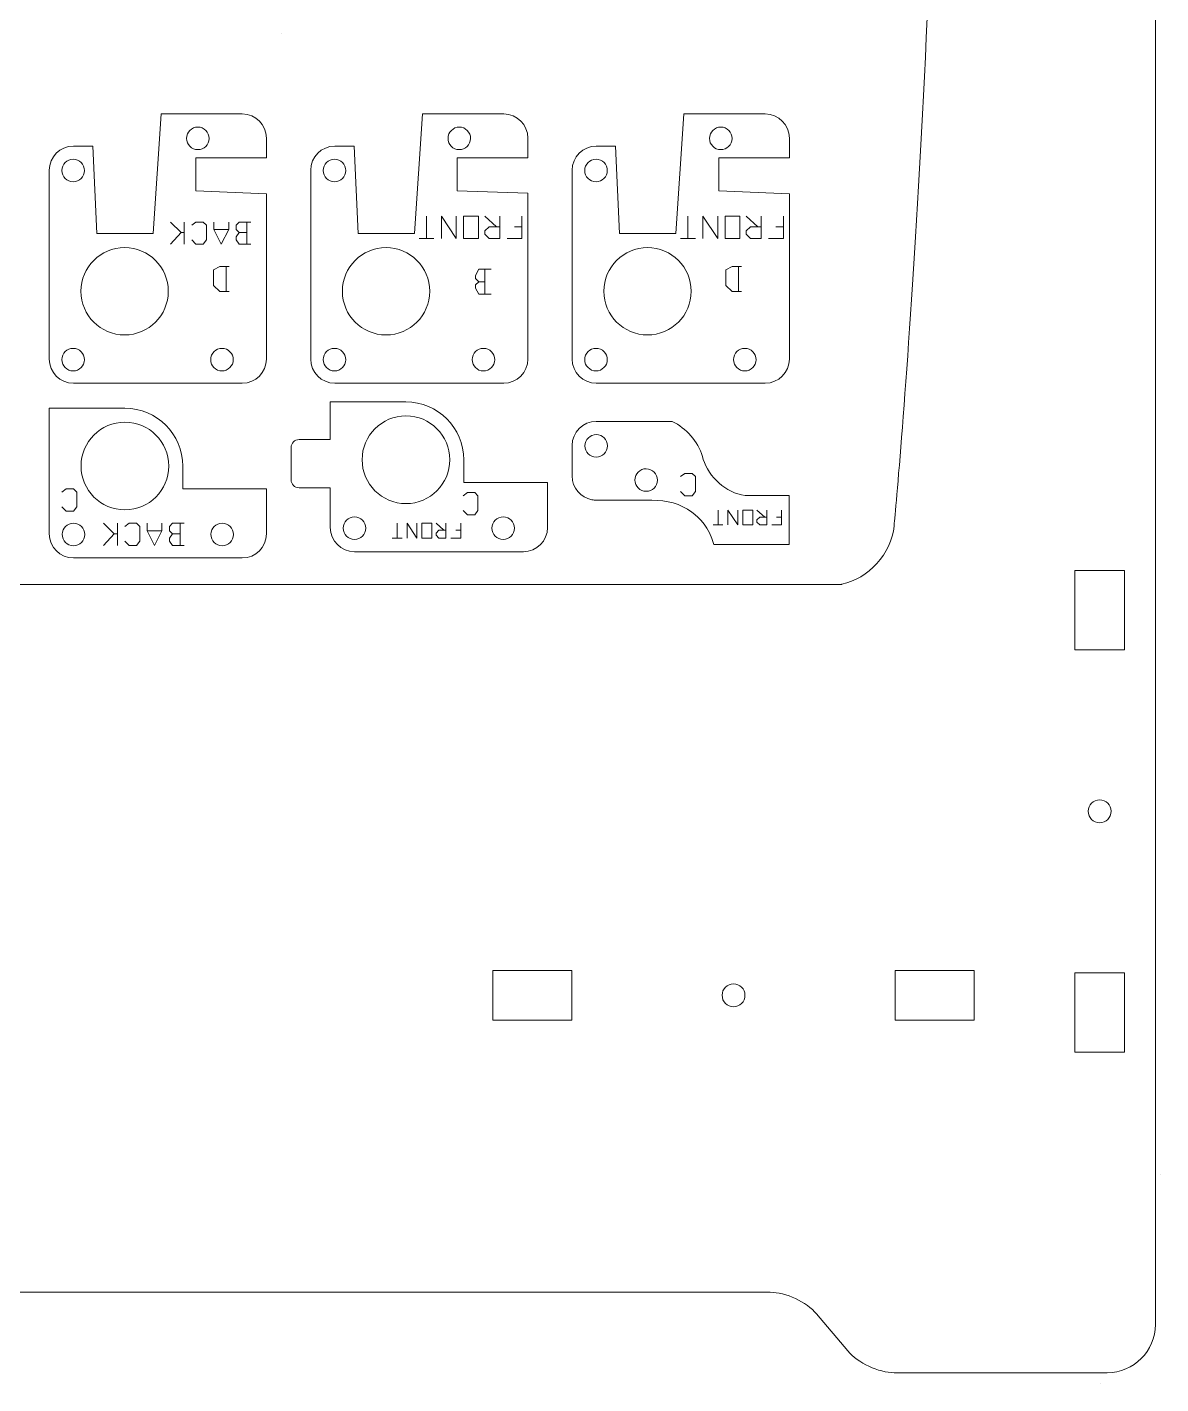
# Model space of a CAD drawing. Header units: inches. Extents: x 1 to 720, y -394 to -4.
# Drawn here: x 578.6 to 719.5, y -393.8 to -225.2 of the extents above; entities that cross this region are included whole.
import ezdxf

# ---------------------------------------------------------------- set-up
doc = ezdxf.new("R2010")
doc.units = ezdxf.units.IN
doc.header["$MEASUREMENT"] = 0
doc.layers.add('Layer 1', color=7, linetype='Continuous')

# ---------------------------------------------------------------- blocks, each defined once
blk = doc.blocks.new('block 14')
at = {"layer": 'Layer 1', "lineweight": 0}
for points in [[(636.33, -255.3), (634.77, -255.3), (634.39, -256.08), (634.39, -256.46), (634.77, -256.85), (635.55, -256.85)], [(635.55, -258.4), (635.55, -255.3)], [(634.77, -256.85), (634.39, -257.24), (634.39, -257.63), (634.77, -258.4), (636.33, -258.4)]]:
    blk.add_lwpolyline(points, dxfattribs=at)
blk = doc.blocks.new('block 22')
at = {"layer": 'Layer 1', "lineweight": 0}
for points in [[(603.75, -254.97), (602.59, -254.97), (601.81, -255.36), (601.81, -257.3), (602.59, -258.07), (603.75, -258.07)], [(603.37, -258.07), (603.37, -254.97)]]:
    blk.add_lwpolyline(points, dxfattribs=at)
blk = doc.blocks.new('block 23')
at = {"layer": 'Layer 1', "lineweight": 0}
for points in [[(667.42, -254.97), (666.26, -254.97), (665.48, -255.36), (665.48, -257.3), (666.26, -258.07), (667.42, -258.07)], [(667.04, -258.07), (667.04, -254.97)]]:
    blk.add_lwpolyline(points, dxfattribs=at)
blk = doc.blocks.new('block 24')
at = {"layer": 'Layer 1', "lineweight": 0}
for points in [[(597.78, -250.74), (596.46, -249.43)], [(598.17, -249.43), (598.17, -252.19)], [(599.1, -249.82), (599.62, -249.43), (600.54, -249.43), (600.94, -249.82), (600.94, -251.66), (600.54, -252.19), (599.62, -252.19), (599.1, -251.66)], [(603.71, -249.43), (603.71, -250.35), (602.78, -252.19), (601.86, -250.35), (601.86, -249.43)], [(606.47, -249.43), (605.02, -249.43), (604.63, -249.82), (604.63, -250.35), (605.02, -250.74), (605.95, -250.74)], [(605.95, -252.19), (605.95, -249.43)], [(596.46, -252.19), (597.78, -250.74), (598.17, -250.74)], [(603.71, -250.35), (601.86, -250.35)], [(605.02, -250.74), (604.63, -251.27), (604.63, -251.66), (605.02, -252.19), (606.47, -252.19)]]:
    blk.add_lwpolyline(points, dxfattribs=at)
blk = doc.blocks.new('block 27')
at = {"layer": 'Layer 1', "lineweight": 0}
for points in [[(589.48, -288.18), (588.16, -286.87)], [(588.16, -289.63), (589.48, -288.18), (589.87, -288.18)], [(589.87, -286.87), (589.87, -289.63)], [(590.8, -287.26), (591.32, -286.87), (592.24, -286.87), (592.64, -287.26), (592.64, -289.11), (592.24, -289.63), (591.32, -289.63), (590.8, -289.11)], [(595.41, -286.87), (595.41, -287.79), (594.48, -289.63), (593.56, -287.79), (593.56, -286.87)], [(595.41, -287.79), (593.56, -287.79)], [(598.17, -286.87), (596.72, -286.87), (596.33, -287.26), (596.33, -287.79), (596.72, -288.18), (597.65, -288.18)], [(596.72, -288.18), (596.33, -288.71), (596.33, -289.11), (596.72, -289.63), (598.17, -289.63)], [(597.65, -289.63), (597.65, -286.87)]]:
    blk.add_lwpolyline(points, dxfattribs=at)
blk = doc.blocks.new('block 36')
at = {"layer": 'Layer 1', "lineweight": 0}
for points in [[(628.29, -251.47), (628.29, -248.7)], [(631.98, -248.7), (631.98, -251.47), (630.13, -248.7), (630.13, -251.47)], [(634.74, -248.7), (634.74, -251.47), (632.9, -251.47), (632.9, -248.7), (634.74, -248.7)], [(637.38, -248.7), (637.38, -251.47), (636.06, -251.47), (635.53, -250.94), (635.53, -250.54), (636.06, -250.02), (637.38, -250.02)], [(636.98, -250.02), (635.53, -248.7)], [(640.15, -248.7), (640.15, -251.47), (638.3, -251.47)], [(640.15, -250.02), (639.22, -250.02)], [(629.21, -251.47), (627.37, -251.47)]]:
    blk.add_lwpolyline(points, dxfattribs=at)
blk = doc.blocks.new('block 37')
at = {"layer": 'Layer 1', "lineweight": 0}
for points in [[(624.64, -288.71), (624.64, -286.87)], [(627.1, -286.87), (627.1, -288.71), (625.87, -286.87), (625.87, -288.71)], [(628.95, -286.87), (628.95, -288.71), (627.72, -288.71), (627.72, -286.87), (628.95, -286.87)], [(630.7, -286.87), (630.7, -288.71), (629.83, -288.71), (629.47, -288.36), (629.47, -288.1), (629.83, -287.74), (630.7, -287.74)], [(630.44, -287.74), (629.47, -286.87)], [(632.55, -286.87), (632.55, -288.71), (631.32, -288.71)], [(632.55, -287.74), (631.93, -287.74)], [(625.26, -288.71), (624.03, -288.71)]]:
    blk.add_lwpolyline(points, dxfattribs=at)
blk = doc.blocks.new('block 38')
at = {"layer": 'Layer 1', "lineweight": 0}
for points in [[(664.52, -287.06), (664.52, -285.22)], [(666.97, -285.22), (666.97, -287.06), (665.75, -285.22), (665.75, -287.06)], [(668.82, -285.22), (668.82, -287.06), (667.59, -287.06), (667.59, -285.22), (668.82, -285.22)], [(670.57, -285.22), (670.57, -287.06), (669.7, -287.06), (669.34, -286.71), (669.34, -286.45), (669.7, -286.09), (670.57, -286.09)], [(670.31, -286.09), (669.34, -285.22)], [(672.42, -285.22), (672.42, -287.06), (671.19, -287.06)], [(672.42, -286.09), (671.8, -286.09)], [(665.13, -287.06), (663.9, -287.06)]]:
    blk.add_lwpolyline(points, dxfattribs=at)
blk = doc.blocks.new('block 39')
at = {"layer": 'Layer 1', "lineweight": 0}
for points in [[(660.78, -251.47), (660.78, -248.7)], [(664.47, -248.7), (664.47, -251.47), (662.62, -248.7), (662.62, -251.47)], [(667.24, -248.7), (667.24, -251.47), (665.39, -251.47), (665.39, -248.7), (667.24, -248.7)], [(669.87, -248.7), (669.87, -251.47), (668.55, -251.47), (668.03, -250.94), (668.03, -250.54), (668.55, -250.02), (669.87, -250.02)], [(669.48, -250.02), (668.03, -248.7)], [(672.64, -248.7), (672.64, -251.47), (670.79, -251.47)], [(672.64, -250.02), (671.71, -250.02)], [(661.7, -251.47), (659.86, -251.47)]]:
    blk.add_lwpolyline(points, dxfattribs=at)
blk = doc.blocks.new('block 78')
at = {"layer": 'Layer 1', "lineweight": 0}
blk.add_lwpolyline([(686.52, -348.63), (696.36, -348.63), (696.36, -342.43), (686.52, -342.43), (686.52, -348.63)], dxfattribs=at)
blk = doc.blocks.new('block 77')
at = {"layer": 'Layer 1'}
blk.add_blockref('block 78', (0, 0), dxfattribs=at)
blk = doc.blocks.new('block 80')
at = {"layer": 'Layer 1', "lineweight": 0}
blk.add_lwpolyline([(636.52, -348.63), (646.36, -348.63), (646.36, -342.43), (636.52, -342.43), (636.52, -348.63)], dxfattribs=at)
blk = doc.blocks.new('block 79')
at = {"layer": 'Layer 1'}
blk.add_blockref('block 80', (0, 0), dxfattribs=at)
blk = doc.blocks.new('block 76')
at = {"layer": 'Layer 1'}
for name in ['block 79', 'block 77']:
    blk.add_blockref(name, (0, 0), dxfattribs=at)
blk = doc.blocks.new('block 82')
at = {"layer": 'Layer 1', "lineweight": 0}
blk.add_open_spline([(666.44, -346.95), (667.23, -346.95), (667.86, -346.32), (667.86, -345.53), (667.86, -344.74), (667.23, -344.1), (666.44, -344.1), (665.65, -344.1), (665.02, -344.74), (665.02, -345.53), (665.02, -346.32), (665.65, -346.95), (666.44, -346.95)], degree=3, knots=[0, 0, 0, 0, 1, 1, 1, 2, 2, 2, 3, 3, 3, 4, 4, 4, 4], dxfattribs=at)
blk = doc.blocks.new('block 81')
at = {"layer": 'Layer 1'}
blk.add_blockref('block 82', (0, 0), dxfattribs=at)
blk = doc.blocks.new('block 75')
at = {"layer": 'Layer 1'}
for name in ['block 76', 'block 81']:
    blk.add_blockref(name, (0, 0), dxfattribs=at)
blk = doc.blocks.new('block 110')
at = {"layer": 'Layer 1', "lineweight": 0}
blk.add_lwpolyline([(715.04, -302.58), (715.04, -292.73), (708.84, -292.73), (708.84, -302.58), (715.04, -302.58)], dxfattribs=at)
blk = doc.blocks.new('block 109')
at = {"layer": 'Layer 1'}
blk.add_blockref('block 110', (0, 0), dxfattribs=at)
blk = doc.blocks.new('block 112')
at = {"layer": 'Layer 1', "lineweight": 0}
blk.add_lwpolyline([(715.04, -352.58), (715.04, -342.73), (708.84, -342.73), (708.84, -352.58), (715.04, -352.58)], dxfattribs=at)
blk = doc.blocks.new('block 111')
at = {"layer": 'Layer 1'}
blk.add_blockref('block 112', (0, 0), dxfattribs=at)
blk = doc.blocks.new('block 108')
at = {"layer": 'Layer 1'}
for name in ['block 109', 'block 111']:
    blk.add_blockref(name, (0, 0), dxfattribs=at)
blk = doc.blocks.new('block 114')
at = {"layer": 'Layer 1', "lineweight": 0}
blk.add_open_spline([(713.37, -322.65), (713.37, -321.87), (712.73, -321.23), (711.94, -321.23), (711.16, -321.23), (710.52, -321.87), (710.52, -322.65), (710.52, -323.44), (711.16, -324.08), (711.94, -324.08), (712.73, -324.08), (713.37, -323.44), (713.37, -322.65)], degree=3, knots=[0, 0, 0, 0, 1, 1, 1, 2, 2, 2, 3, 3, 3, 4, 4, 4, 4], dxfattribs=at)
blk = doc.blocks.new('block 113')
at = {"layer": 'Layer 1'}
blk.add_blockref('block 114', (0, 0), dxfattribs=at)
blk = doc.blocks.new('block 107')
at = {"layer": 'Layer 1'}
for name in ['block 108', 'block 113']:
    blk.add_blockref(name, (0, 0), dxfattribs=at)
blk = doc.blocks.new('block 164')
at = {"layer": 'Layer 1', "lineweight": 0}
blk.add_open_spline([(361.78, -386.03), (361.78, -389.73), (364.48, -392.43), (367.78, -392.43), (367.78, -392.43), (394.24, -392.43), (394.24, -392.43), (396.18, -392.43), (398.78, -391.21), (400.03, -389.73), (400.03, -389.73), (403.88, -385.13), (403.88, -385.13), (405.13, -383.65), (407.74, -382.43), (409.68, -382.43), (409.68, -382.43), (670.98, -382.43), (670.98, -382.43), (672.92, -382.43), (675.53, -383.65), (676.77, -385.13), (676.77, -385.13), (680.63, -389.73), (680.63, -389.73), (681.87, -391.21), (684.48, -392.43), (686.42, -392.43), (686.42, -392.43), (712.87, -392.43), (712.87, -392.43), (716.17, -392.43), (718.87, -389.73), (718.87, -386.43), (718.87, -386.43), (718.87, -20.41), (718.87, -20.41), (718.87, -17.11), (716.17, -14.41), (712.87, -14.41), (712.87, -14.41), (686.42, -14.41), (686.42, -14.41), (684.48, -14.41), (681.87, -13.19), (680.62, -11.71), (680.62, -11.71), (676.77, -7.11), (676.77, -7.11), (675.53, -5.63), (672.92, -4.41), (670.98, -4.41), (670.98, -4.41), (409.68, -4.41), (409.68, -4.41), (407.74, -4.41), (405.13, -5.63), (403.88, -7.11), (403.88, -7.11), (400.03, -11.71), (400.03, -11.71), (398.78, -13.19), (396.18, -14.41), (394.24, -14.41), (394.24, -14.41), (367.78, -14.41), (367.78, -14.41), (364.48, -14.41), (361.78, -17.11), (361.78, -20.01), (361.78, -20.01), (361.78, -386.03), (361.78, -386.03)], degree=3, knots=[0, 0, 0, 0, 1, 1, 1, 2, 2, 2, 3, 3, 3, 4, 4, 4, 5, 5, 5, 6, 6, 6, 7, 7, 7, 8, 8, 8, 9, 9, 9, 10, 10, 10, 11, 11, 11, 12, 12, 12, 13, 13, 13, 14, 14, 14, 15, 15, 15, 16, 16, 16, 17, 17, 17, 18, 18, 18, 19, 19, 19, 20, 20, 20, 21, 21, 21, 22, 22, 22, 23, 23, 23, 24, 24, 24, 24], dxfattribs=at)
blk = doc.blocks.new('block 2')
at = {"layer": 'Layer 1', "lineweight": 0}
for points in [[(610.32, -226.01), (610.32, -226.01)], [(659.86, -281.07), (660.38, -280.67), (661.31, -280.67), (661.7, -281.07), (661.7, -282.91), (661.31, -283.44), (660.38, -283.44), (659.86, -282.91)], [(582.97, -282.99), (583.5, -282.6), (584.42, -282.6), (584.81, -282.99), (584.81, -284.84), (584.42, -285.36), (583.5, -285.36), (582.97, -284.84)], [(632.83, -283.44), (633.36, -283.04), (634.28, -283.04), (634.68, -283.44), (634.68, -285.28), (634.28, -285.81), (633.36, -285.81), (632.83, -285.28)]]:
    blk.add_lwpolyline(points, dxfattribs=at)
for points, knots in [([(415.04, -45.48), (415.04, -45.48), (415.04, -288.48), (415.04, -288.48), (415.04, -291.8), (417.73, -294.48), (421.04, -294.48), (421.04, -294.48), (679.84, -294.48), (679.84, -294.48), (679.84, -294.48), (679.92, -294.42), (679.92, -294.42), (683.16, -293.82), (686.08, -290.59), (686.39, -287.24), (686.39, -287.24), (691.74, -230.25), (691.74, -170.49), (691.74, -145.44), (690.01, -99.34), (690.01, -99.34), (689.88, -95.98), (689.69, -91.64), (689.59, -89.7), (689.49, -87.76), (689.2, -83.43), (688.95, -80.08), (688.95, -80.08), (686.38, -45.58), (686.38, -45.58), (686.08, -42.23), (683.14, -39.48), (679.84, -39.48)], [0, 0, 0, 0, 1, 1, 1, 2, 2, 2, 3, 3, 3, 4, 4, 4, 5, 5, 5, 6, 6, 6, 7, 7, 7, 8, 8, 8, 9, 9, 9, 10, 10, 10, 11, 11, 11, 11]), ([(599.62, -245.54), (599.62, -245.54), (599.62, -241.44), (599.62, -241.44), (599.62, -241.44), (608.39, -241.44), (608.39, -241.44), (608.39, -241.44), (608.39, -239), (608.39, -239), (608.39, -237.34), (607.05, -236), (605.39, -236), (605.39, -236), (595.3, -236), (595.3, -236), (595.3, -236), (594.3, -250.84), (594.3, -250.84), (594.3, -250.84), (594.3, -250.84), (594.3, -250.84), (594.3, -250.84), (587.3, -250.84), (587.3, -250.84), (587.3, -250.84), (586.8, -240), (586.8, -240), (586.8, -240), (584.4, -240), (584.4, -240), (582.74, -240), (581.4, -241.34), (581.4, -243), (581.4, -243), (581.4, -266.46), (581.4, -266.46), (581.4, -268.12), (582.74, -269.46), (584.4, -269.46), (584.4, -269.46), (605.39, -269.46), (605.39, -269.46), (607.05, -269.46), (608.39, -268.12), (608.39, -266.46), (608.39, -266.46), (608.39, -245.94), (608.39, -245.94), (608.39, -245.94), (599.62, -245.54), (599.62, -245.54)], [0, 0, 0, 0, 1, 1, 1, 2, 2, 2, 3, 3, 3, 4, 4, 4, 5, 5, 5, 6, 6, 6, 7, 7, 7, 8, 8, 8, 9, 9, 9, 10, 10, 10, 11, 11, 11, 12, 12, 12, 13, 13, 13, 14, 14, 14, 15, 15, 15, 16, 16, 16, 17, 17, 17, 17]), ([(632.11, -245.54), (632.11, -245.54), (632.11, -241.44), (632.11, -241.44), (632.11, -241.44), (640.88, -241.44), (640.88, -241.44), (640.88, -241.44), (640.88, -239), (640.88, -239), (640.88, -237.34), (639.54, -236), (637.88, -236), (637.88, -236), (627.79, -236), (627.79, -236), (627.79, -236), (626.79, -250.84), (626.79, -250.84), (626.79, -250.84), (626.79, -250.84), (626.79, -250.84), (626.79, -250.84), (619.79, -250.84), (619.79, -250.84), (619.79, -250.84), (619.29, -240), (619.29, -240), (619.29, -240), (616.89, -240), (616.89, -240), (615.23, -240), (613.89, -241.34), (613.89, -243), (613.89, -243), (613.89, -266.46), (613.89, -266.46), (613.89, -268.12), (615.23, -269.46), (616.89, -269.46), (616.89, -269.46), (637.88, -269.46), (637.88, -269.46), (639.54, -269.46), (640.88, -268.12), (640.88, -266.46), (640.88, -266.46), (640.88, -245.84), (640.88, -245.84), (640.88, -245.84), (632.11, -245.54), (632.11, -245.54)], [0, 0, 0, 0, 1, 1, 1, 2, 2, 2, 3, 3, 3, 4, 4, 4, 5, 5, 5, 6, 6, 6, 7, 7, 7, 8, 8, 8, 9, 9, 9, 10, 10, 10, 11, 11, 11, 12, 12, 12, 13, 13, 13, 14, 14, 14, 15, 15, 15, 16, 16, 16, 17, 17, 17, 17]), ([(664.6, -245.54), (664.6, -245.54), (664.6, -241.44), (664.6, -241.44), (664.6, -241.44), (673.38, -241.44), (673.38, -241.44), (673.38, -241.44), (673.38, -239), (673.38, -239), (673.38, -237.34), (672.03, -236), (670.38, -236), (670.38, -236), (660.28, -236), (660.28, -236), (660.28, -236), (659.28, -250.84), (659.28, -250.84), (659.28, -250.84), (659.28, -250.84), (659.28, -250.84), (659.28, -250.84), (652.28, -250.84), (652.28, -250.84), (652.28, -250.84), (651.78, -240), (651.78, -240), (651.78, -240), (649.38, -240), (649.38, -240), (647.72, -240), (646.38, -241.34), (646.38, -243), (646.38, -243), (646.38, -266.46), (646.38, -266.46), (646.38, -268.12), (647.72, -269.46), (649.38, -269.46), (649.38, -269.46), (670.38, -269.46), (670.38, -269.46), (672.03, -269.46), (673.38, -268.12), (673.38, -266.46), (673.38, -266.46), (673.38, -245.94), (673.38, -245.94), (673.38, -245.94), (664.6, -245.54), (664.6, -245.54)], [0, 0, 0, 0, 1, 1, 1, 2, 2, 2, 3, 3, 3, 4, 4, 4, 5, 5, 5, 6, 6, 6, 7, 7, 7, 8, 8, 8, 9, 9, 9, 10, 10, 10, 11, 11, 11, 12, 12, 12, 13, 13, 13, 14, 14, 14, 15, 15, 15, 16, 16, 16, 17, 17, 17, 17]), ([(601.27, -239.04), (601.27, -238.26), (600.64, -237.63), (599.87, -237.63), (599.1, -237.63), (598.47, -238.25), (598.47, -239.03), (598.46, -239.8), (599.09, -240.43), (599.86, -240.43), (600.63, -240.43), (601.26, -239.81), (601.27, -239.04)], [0, 0, 0, 0, 1, 1, 1, 2, 2, 2, 3, 3, 3, 4, 4, 4, 4]), ([(633.76, -239.04), (633.76, -238.26), (633.13, -237.63), (632.36, -237.63), (631.59, -237.63), (630.96, -238.25), (630.96, -239.03), (630.95, -239.8), (631.58, -240.43), (632.35, -240.43), (633.12, -240.43), (633.75, -239.81), (633.76, -239.04)], [0, 0, 0, 0, 1, 1, 1, 2, 2, 2, 3, 3, 3, 4, 4, 4, 4]), ([(666.25, -239.04), (666.25, -238.26), (665.63, -237.63), (664.85, -237.63), (664.08, -237.63), (663.45, -238.25), (663.45, -239.03), (663.44, -239.8), (664.07, -240.43), (664.84, -240.43), (665.62, -240.43), (666.24, -239.81), (666.25, -239.04)], [0, 0, 0, 0, 1, 1, 1, 2, 2, 2, 3, 3, 3, 4, 4, 4, 4]), ([(585.77, -243.04), (585.77, -242.26), (585.15, -241.64), (584.37, -241.63), (583.6, -241.63), (582.97, -242.25), (582.97, -243.03), (582.97, -243.8), (583.59, -244.43), (584.36, -244.43), (585.14, -244.44), (585.77, -243.81), (585.77, -243.04)], [0, 0, 0, 0, 1, 1, 1, 2, 2, 2, 3, 3, 3, 4, 4, 4, 4]), ([(618.26, -243.04), (618.26, -242.26), (617.64, -241.64), (616.86, -241.63), (616.09, -241.63), (615.46, -242.25), (615.46, -243.03), (615.46, -243.8), (616.08, -244.43), (616.85, -244.43), (617.63, -244.44), (618.26, -243.81), (618.26, -243.04)], [0, 0, 0, 0, 1, 1, 1, 2, 2, 2, 3, 3, 3, 4, 4, 4, 4]), ([(650.75, -243.04), (650.75, -242.26), (650.13, -241.64), (649.35, -241.63), (648.58, -241.63), (647.95, -242.25), (647.95, -243.03), (647.95, -243.8), (648.57, -244.43), (649.35, -244.43), (650.12, -244.44), (650.75, -243.81), (650.75, -243.04)], [0, 0, 0, 0, 1, 1, 1, 2, 2, 2, 3, 3, 3, 4, 4, 4, 4]), ([(596.19, -258.03), (596.19, -261.03), (593.76, -263.46), (590.77, -263.46), (587.77, -263.46), (585.34, -261.03), (585.34, -258.03), (585.34, -255.04), (587.77, -252.61), (590.77, -252.61), (593.76, -252.61), (596.19, -255.04), (596.19, -258.03)], [0, 0, 0, 0, 1, 1, 1, 2, 2, 2, 3, 3, 3, 4, 4, 4, 4]), ([(628.68, -258.03), (628.68, -261.03), (626.25, -263.46), (623.26, -263.46), (620.26, -263.46), (617.83, -261.03), (617.83, -258.03), (617.83, -255.04), (620.26, -252.61), (623.26, -252.61), (626.25, -252.61), (628.68, -255.04), (628.68, -258.03)], [0, 0, 0, 0, 1, 1, 1, 2, 2, 2, 3, 3, 3, 4, 4, 4, 4]), ([(661.18, -258.03), (661.18, -261.03), (658.75, -263.46), (655.75, -263.46), (652.75, -263.46), (650.33, -261.03), (650.33, -258.03), (650.33, -255.04), (652.75, -252.61), (655.75, -252.61), (658.75, -252.61), (661.18, -255.04), (661.18, -258.03)], [0, 0, 0, 0, 1, 1, 1, 2, 2, 2, 3, 3, 3, 4, 4, 4, 4]), ([(585.77, -266.54), (585.77, -265.76), (585.15, -265.13), (584.37, -265.13), (583.6, -265.13), (582.97, -265.75), (582.97, -266.53), (582.97, -267.3), (583.59, -267.93), (584.36, -267.93), (585.14, -267.93), (585.77, -267.31), (585.77, -266.54)], [0, 0, 0, 0, 1, 1, 1, 2, 2, 2, 3, 3, 3, 4, 4, 4, 4]), ([(604.27, -266.54), (604.27, -265.76), (603.64, -265.13), (602.87, -265.13), (602.1, -265.13), (601.47, -265.75), (601.47, -266.53), (601.46, -267.3), (602.09, -267.93), (602.86, -267.93), (603.63, -267.93), (604.26, -267.31), (604.27, -266.54)], [0, 0, 0, 0, 1, 1, 1, 2, 2, 2, 3, 3, 3, 4, 4, 4, 4]), ([(618.26, -266.54), (618.26, -265.76), (617.64, -265.13), (616.86, -265.13), (616.09, -265.13), (615.46, -265.75), (615.46, -266.53), (615.46, -267.3), (616.08, -267.93), (616.85, -267.93), (617.63, -267.93), (618.26, -267.31), (618.26, -266.54)], [0, 0, 0, 0, 1, 1, 1, 2, 2, 2, 3, 3, 3, 4, 4, 4, 4]), ([(636.76, -266.54), (636.76, -265.76), (636.13, -265.13), (635.36, -265.13), (634.59, -265.13), (633.96, -265.75), (633.96, -266.53), (633.95, -267.3), (634.58, -267.93), (635.35, -267.93), (636.13, -267.93), (636.75, -267.31), (636.76, -266.54)], [0, 0, 0, 0, 1, 1, 1, 2, 2, 2, 3, 3, 3, 4, 4, 4, 4]), ([(650.75, -266.54), (650.75, -265.76), (650.13, -265.13), (649.35, -265.13), (648.58, -265.13), (647.95, -265.75), (647.95, -266.53), (647.95, -267.3), (648.57, -267.93), (649.35, -267.93), (650.12, -267.93), (650.75, -267.31), (650.75, -266.54)], [0, 0, 0, 0, 1, 1, 1, 2, 2, 2, 3, 3, 3, 4, 4, 4, 4]), ([(669.25, -266.54), (669.25, -265.76), (668.63, -265.13), (667.85, -265.13), (667.08, -265.13), (666.45, -265.75), (666.45, -266.53), (666.45, -267.3), (667.07, -267.93), (667.84, -267.93), (668.62, -267.93), (669.24, -267.31), (669.25, -266.54)], [0, 0, 0, 0, 1, 1, 1, 2, 2, 2, 3, 3, 3, 4, 4, 4, 4]), ([(581.4, -283.24), (581.4, -283.24), (581.4, -288.18), (581.4, -288.18), (581.4, -289.84), (582.75, -291.18), (584.4, -291.18), (584.4, -291.18), (605.39, -291.18), (605.39, -291.18), (607.05, -291.18), (608.39, -289.84), (608.39, -288.18), (608.39, -288.18), (608.39, -282.57), (608.39, -282.57), (608.39, -282.57), (597.99, -282.57), (597.99, -282.57), (597.99, -282.57), (597.99, -279.75), (597.99, -279.75), (597.99, -275.78), (594.77, -272.56), (590.8, -272.56), (590.8, -272.56), (581.4, -272.56), (581.4, -272.56), (581.4, -272.56), (581.4, -277.24), (581.4, -277.24), (581.4, -277.24), (581.4, -283.24), (581.4, -283.24)], [0, 0, 0, 0, 1, 1, 1, 2, 2, 2, 3, 3, 3, 4, 4, 4, 5, 5, 5, 6, 6, 6, 7, 7, 7, 8, 8, 8, 9, 9, 9, 10, 10, 10, 11, 11, 11, 11]), ([(616.33, -276.46), (616.33, -276.46), (612.45, -276.46), (612.45, -276.46), (611.9, -276.46), (611.45, -276.91), (611.45, -277.46), (611.45, -277.46), (611.45, -281.46), (611.45, -281.46), (611.45, -282.02), (611.9, -282.46), (612.45, -282.46), (612.45, -282.46), (616.33, -282.46), (616.33, -282.46), (616.33, -282.46), (616.33, -287.4), (616.33, -287.4), (616.33, -289.06), (617.67, -290.4), (619.33, -290.4), (619.33, -290.4), (640.32, -290.4), (640.32, -290.4), (641.98, -290.4), (643.32, -289.06), (643.32, -287.4), (643.32, -287.4), (643.32, -281.8), (643.32, -281.8), (643.32, -281.8), (632.91, -281.8), (632.91, -281.8), (632.91, -281.8), (632.91, -278.97), (632.91, -278.97), (632.91, -275), (629.69, -271.78), (625.73, -271.78), (625.73, -271.78), (616.32, -271.79), (616.32, -271.79), (616.32, -271.79), (616.33, -276.46), (616.33, -276.46)], [0, 0, 0, 0, 1, 1, 1, 2, 2, 2, 3, 3, 3, 4, 4, 4, 5, 5, 5, 6, 6, 6, 7, 7, 7, 8, 8, 8, 9, 9, 9, 10, 10, 10, 11, 11, 11, 12, 12, 12, 13, 13, 13, 14, 14, 14, 15, 15, 15, 15]), ([(596.25, -279.75), (596.25, -282.76), (593.81, -285.2), (590.8, -285.2), (587.79, -285.2), (585.35, -282.76), (585.35, -279.75), (585.35, -276.74), (587.79, -274.3), (590.8, -274.3), (593.81, -274.3), (596.25, -276.74), (596.25, -279.75)], [0, 0, 0, 0, 1, 1, 1, 2, 2, 2, 3, 3, 3, 4, 4, 4, 4]), ([(631.18, -278.97), (631.18, -281.98), (628.74, -284.42), (625.73, -284.42), (622.72, -284.42), (620.28, -281.98), (620.28, -278.97), (620.28, -275.96), (622.72, -273.52), (625.73, -273.52), (628.74, -273.52), (631.18, -275.96), (631.18, -278.97)], [0, 0, 0, 0, 1, 1, 1, 2, 2, 2, 3, 3, 3, 4, 4, 4, 4]), ([(661.24, -285.48), (659.86, -284.43), (658.15, -284), (656.28, -284), (656.28, -284), (649.38, -283.99), (649.38, -283.99), (649.2, -283.99), (649.02, -283.97), (648.85, -283.94), (647.45, -283.69), (646.38, -282.47), (646.38, -280.99), (646.38, -280.99), (646.38, -277.2), (646.38, -277.2), (646.38, -275.55), (647.73, -274.21), (649.38, -274.21), (649.38, -274.21), (652.34, -274.21), (652.34, -274.21), (652.34, -274.21), (658.82, -274.21), (658.82, -274.21), (660.59, -275.08), (661.97, -276.64), (662.58, -278.55), (662.58, -278.55), (662.68, -278.92), (662.68, -278.92), (663.39, -281.11), (665.45, -283.1), (667.88, -283.4), (667.88, -283.4), (673.37, -283.4), (673.37, -283.4), (673.37, -283.4), (673.37, -289.52), (673.37, -289.52), (673.37, -289.52), (663.98, -289.51), (663.98, -289.51), (663.42, -287.32), (662.28, -286.28), (661.24, -285.48)], [0, 0, 0, 0, 1, 1, 1, 2, 2, 2, 3, 3, 3, 4, 4, 4, 5, 5, 5, 6, 6, 6, 7, 7, 7, 8, 8, 8, 9, 9, 9, 10, 10, 10, 11, 11, 11, 12, 12, 12, 13, 13, 13, 14, 14, 14, 15, 15, 15, 15]), ([(650.78, -277.24), (650.78, -276.47), (650.16, -275.84), (649.39, -275.84), (648.61, -275.84), (647.99, -276.46), (647.98, -277.23), (647.98, -278.01), (648.6, -278.64), (649.38, -278.64), (650.15, -278.64), (650.78, -278.02), (650.78, -277.24)], [0, 0, 0, 0, 1, 1, 1, 2, 2, 2, 3, 3, 3, 4, 4, 4, 4]), ([(656.98, -281.5), (656.98, -280.73), (656.36, -280.1), (655.59, -280.09), (654.81, -280.09), (654.18, -280.72), (654.18, -281.49), (654.18, -282.26), (654.8, -282.89), (655.58, -282.89), (656.35, -282.9), (656.98, -282.27), (656.98, -281.5)], [0, 0, 0, 0, 1, 1, 1, 2, 2, 2, 3, 3, 3, 4, 4, 4, 4]), ([(620.73, -287.48), (620.73, -286.7), (620.11, -286.08), (619.33, -286.07), (618.56, -286.07), (617.93, -286.69), (617.93, -287.47), (617.93, -288.24), (618.55, -288.87), (619.32, -288.87), (620.1, -288.88), (620.72, -288.25), (620.73, -287.48)], [0, 0, 0, 0, 1, 1, 1, 2, 2, 2, 3, 3, 3, 4, 4, 4, 4]), ([(639.22, -287.48), (639.22, -286.7), (638.6, -286.08), (637.83, -286.07), (637.05, -286.07), (636.42, -286.69), (636.42, -287.47), (636.42, -288.24), (637.04, -288.87), (637.82, -288.87), (638.59, -288.88), (639.22, -288.25), (639.22, -287.48)], [0, 0, 0, 0, 1, 1, 1, 2, 2, 2, 3, 3, 3, 4, 4, 4, 4]), ([(585.8, -288.25), (585.8, -287.48), (585.18, -286.85), (584.41, -286.85), (583.63, -286.85), (583, -287.47), (583, -288.24), (583, -289.02), (583.62, -289.65), (584.4, -289.65), (585.17, -289.65), (585.8, -289.03), (585.8, -288.25)], [0, 0, 0, 0, 1, 1, 1, 2, 2, 2, 3, 3, 3, 4, 4, 4, 4]), ([(604.29, -288.25), (604.3, -287.48), (603.67, -286.85), (602.9, -286.85), (602.13, -286.85), (601.5, -287.47), (601.5, -288.24), (601.49, -289.02), (602.12, -289.65), (602.89, -289.65), (603.66, -289.65), (604.29, -289.03), (604.29, -288.25)], [0, 0, 0, 0, 1, 1, 1, 2, 2, 2, 3, 3, 3, 4, 4, 4, 4])]:
    blk.add_open_spline(points, degree=3, knots=knots, dxfattribs=at)
at = {"layer": 'Layer 1'}
for name in ['block 164', 'block 24', 'block 36', 'block 39', 'block 22', 'block 14', 'block 23', 'block 38', 'block 27', 'block 37', 'block 107', 'block 75']:
    blk.add_blockref(name, (0, 0), dxfattribs=at)

msp = doc.modelspace()

# ---------------------------------------------------------------- linework, layer by layer
at = {"layer": 'Layer 1', "lineweight": 0}
for points in [[(719.55, -367.83), (719.55, -367.83)], [(712.02, -393.82), (712.02, -393.82)]]:
    msp.add_lwpolyline(points, dxfattribs=at)

# ---------------------------------------------------------------- block references
at = {"layer": 'Layer 1'}
msp.add_blockref('block 2', (0, 0), dxfattribs=at)

doc.saveas('drawing.dxf')
